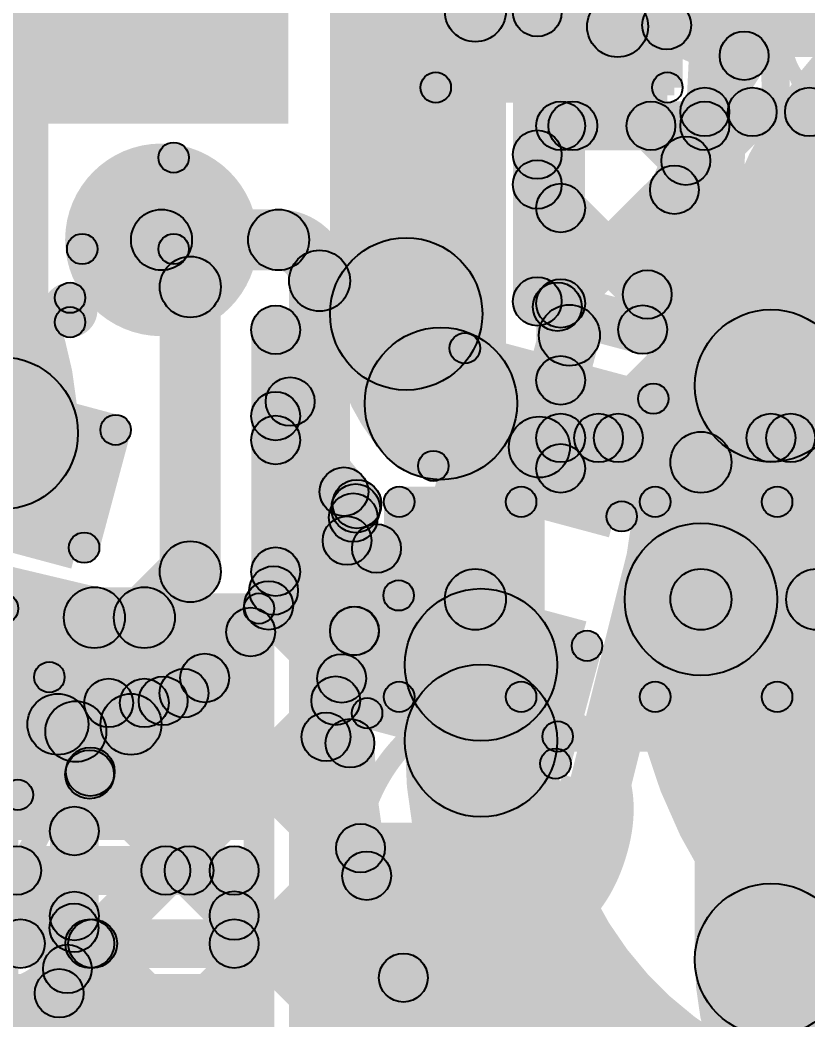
# Model space of a CAD drawing. Header units: millimetres. Extents: x -2.17 to 2.17, y -2.17 to 2.17.
# Drawn here: x 0.5288 to 0.6581, y -0.2006 to -0.0365 of the extents above; entities that cross this region are included whole.
import ezdxf

# ---------------------------------------------------------------- set-up
doc = ezdxf.new("R2010")
doc.units = ezdxf.units.MM
doc.header["$MEASUREMENT"] = 0
for name, color, linetype in [('BottomLayer', 5, 'Continuous'), ('BottomOverlay', 54, 'Continuous'), ('BottomPaste', 16, 'Continuous'), ('BottomSolder', 6, 'Continuous'), ('Mechanical2', 216, 'Continuous'), ('TopLayer', 1, 'Continuous'), ('TopOverlay', 2, 'Continuous'), ('TopPaste', 8, 'Continuous'), ('TopSolder', 216, 'Continuous'), ('ViaHoleLayer', 16, 'Continuous')]:
    doc.layers.add(name, color=color, linetype=linetype)

# ---------------------------------------------------------------- blocks, each defined once
blk = doc.blocks.new('20_QFN_B_27')
at = {"layer": 'BottomLayer'}
for points in [[(-0.03543, 0.03543), (0.03543, 0.03543), (0.03543, -0.03543), (-0.03543, -0.03543)], [(-0.0748, -0.02756), (-0.04331, -0.02756), (-0.04331, -0.03543), (-0.0748, -0.03543)], [(-0.03543, -0.04331), (-0.02756, -0.04331), (-0.02756, -0.0748), (-0.03543, -0.0748)]]:
    blk.add_hatch(color=5, dxfattribs=at).paths.add_polyline_path(points)
at = {"layer": 'BottomOverlay'}
h = blk.add_hatch(color=54, dxfattribs=at)
edge = h.paths.add_edge_path()
edge.add_arc((-0.072, -0.043), 0.0025, 0, 360)
h = blk.add_hatch(color=54, dxfattribs=at)
edge = h.paths.add_edge_path()
edge.add_arc((-0.068, -0.043), 0.0025, 0, 360)
h = blk.add_hatch(color=54, dxfattribs=at)
edge = h.paths.add_edge_path()
edge.add_arc((-0.06, -0.045), 0.0025, 0, 360)
for points in [[(-0.0625, -0.045), (-0.0575, -0.045), (-0.0575, -0.06), (-0.0625, -0.06)], [(-0.06, -0.0625), (-0.06, -0.0575), (-0.045, -0.0575), (-0.045, -0.0625)]]:
    blk.add_hatch(color=54, dxfattribs=at).paths.add_polyline_path(points)
h = blk.add_hatch(color=54, dxfattribs=at)
edge = h.paths.add_edge_path()
edge.add_arc((-0.06, -0.06), 0.0025, 0, 360)
h = blk.add_hatch(color=54, dxfattribs=at)
edge = h.paths.add_edge_path()
edge.add_arc((-0.06, -0.06), 0.0025, 0, 360)
h = blk.add_hatch(color=54, dxfattribs=at)
edge = h.paths.add_edge_path()
edge.add_arc((-0.045, -0.06), 0.0025, 0, 360)
at = {"layer": 'BottomPaste'}
for points in [[(-0.03543, 0.03543), (0.03543, 0.03543), (0.03543, -0.03543), (-0.03543, -0.03543)], [(-0.0748, -0.02756), (-0.04331, -0.02756), (-0.04331, -0.03543), (-0.0748, -0.03543)], [(-0.03543, -0.04331), (-0.02756, -0.04331), (-0.02756, -0.0748), (-0.03543, -0.0748)]]:
    blk.add_hatch(color=16, dxfattribs=at).paths.add_polyline_path(points)
at = {"layer": 'BottomSolder'}
for points in [[(-0.03943, 0.03943), (0.03943, 0.03943), (0.03943, -0.03943), (-0.03943, -0.03943)], [(-0.0788, -0.02356), (-0.03931, -0.02356), (-0.03931, -0.03943), (-0.0788, -0.03943)], [(-0.03943, -0.03931), (-0.02356, -0.03931), (-0.02356, -0.0788), (-0.03943, -0.0788)], [(-0.02369, -0.03931), (-0.00781, -0.03931), (-0.00781, -0.0788), (-0.02369, -0.0788)]]:
    blk.add_hatch(color=6, dxfattribs=at).paths.add_polyline_path(points)
at = {"layer": 'BottomOverlay', "const_width": 0.005}
blk.add_lwpolyline([(-0.068, -0.043, 1), (-0.072, -0.043, 1)], format="xyb", close=True, dxfattribs=at)
at = {"layer": 'BottomOverlay'}
for centre in [(-0.072, -0.043), (-0.068, -0.043), (-0.06, -0.045), (-0.06, -0.06), (-0.06, -0.06), (-0.045, -0.06)]:
    blk.add_circle(centre, 0.0025, dxfattribs=at)
blk = doc.blocks.new('B3U_1000P_B_39')
at = {"layer": 'BottomLayer'}
blk.add_hatch(color=5, dxfattribs=at).paths.add_polyline_path([(-0.08307, 0.03386), (-0.05079, 0.03386), (-0.05079, -0.03386), (-0.08307, -0.03386)])
at = {"layer": 'BottomOverlay'}
h = blk.add_hatch(color=54, dxfattribs=at)
edge = h.paths.add_edge_path()
edge.add_arc((-0.053, 0.052), 0.0025, 0, 360)
blk.add_hatch(color=54, dxfattribs=at).paths.add_polyline_path([(-0.053, 0.0495), (-0.053, 0.0545), (0, 0.0545), (0, 0.0495)])
at = {"layer": 'BottomPaste'}
blk.add_hatch(color=16, dxfattribs=at).paths.add_polyline_path([(-0.08307, 0.03386), (-0.05079, 0.03386), (-0.05079, -0.03386), (-0.08307, -0.03386)])
at = {"layer": 'BottomSolder'}
blk.add_hatch(color=6, dxfattribs=at).paths.add_polyline_path([(-0.08707, 0.03786), (-0.04679, 0.03786), (-0.04679, -0.03786), (-0.08707, -0.03786)])
at = {"layer": 'BottomOverlay'}
blk.add_circle((-0.053, 0.052), 0.0025, dxfattribs=at)
blk = doc.blocks.new('S______B______B_55')
at = {"layer": 'BottomLayer'}
for points in [[(-0.015, 0.0175), (-0.015, -0.0175), (-0.045, -0.0175), (-0.045, 0.0175)], [(0.045, 0.0175), (0.045, -0.0175), (0.015, -0.0175), (0.015, 0.0175)]]:
    blk.add_hatch(color=5, dxfattribs=at).paths.add_polyline_path(points)
at = {"layer": 'BottomOverlay'}
h = blk.add_hatch(color=54, dxfattribs=at)
edge = h.paths.add_edge_path()
edge.add_arc((-0.049, 0.021), 0.0025, 0, 360)
h = blk.add_hatch(color=54, dxfattribs=at)
edge = h.paths.add_edge_path()
edge.add_arc((-0.049, 0.021), 0.0025, 0, 360)
for points in [[(0.049, 0.0235), (0.049, 0.0185), (-0.049, 0.0185), (-0.049, 0.0235)], [(-0.0465, -0.021), (-0.0515, -0.021), (-0.0515, 0.021), (-0.0465, 0.021)], [(0.0515, -0.021), (0.0465, -0.021), (0.0465, 0.021), (0.0515, 0.021)], [(0.049, -0.0185), (0.049, -0.0235), (-0.049, -0.0235), (-0.049, -0.0185)]]:
    blk.add_hatch(color=54, dxfattribs=at).paths.add_polyline_path(points)
h = blk.add_hatch(color=54, dxfattribs=at)
edge = h.paths.add_edge_path()
edge.add_arc((0.049, 0.021), 0.0025, 0, 360)
h = blk.add_hatch(color=54, dxfattribs=at)
edge = h.paths.add_edge_path()
edge.add_arc((0.049, 0.021), 0.0025, 0, 360)
h = blk.add_hatch(color=54, dxfattribs=at)
edge = h.paths.add_edge_path()
edge.add_arc((-0.049, -0.021), 0.0025, 0, 360)
h = blk.add_hatch(color=54, dxfattribs=at)
edge = h.paths.add_edge_path()
edge.add_arc((-0.049, -0.021), 0.0025, 0, 360)
h = blk.add_hatch(color=54, dxfattribs=at)
edge = h.paths.add_edge_path()
edge.add_arc((0.049, -0.021), 0.0025, 0, 360)
h = blk.add_hatch(color=54, dxfattribs=at)
edge = h.paths.add_edge_path()
edge.add_arc((0.049, -0.021), 0.0025, 0, 360)
at = {"layer": 'BottomPaste'}
for points in [[(-0.015, 0.0175), (-0.015, -0.0175), (-0.045, -0.0175), (-0.045, 0.0175)], [(0.045, 0.0175), (0.045, -0.0175), (0.015, -0.0175), (0.015, 0.0175)]]:
    blk.add_hatch(color=16, dxfattribs=at).paths.add_polyline_path(points)
at = {"layer": 'BottomSolder'}
for points in [[(-0.011, 0.0215), (-0.011, -0.0215), (-0.049, -0.0215), (-0.049, 0.0215)], [(0.049, 0.0215), (0.049, -0.0215), (0.011, -0.0215), (0.011, 0.0215)]]:
    blk.add_hatch(color=6, dxfattribs=at).paths.add_polyline_path(points)
at = {"layer": 'BottomOverlay'}
for centre in [(-0.049, 0.021), (-0.049, 0.021), (0.049, 0.021), (0.049, 0.021), (-0.049, -0.021), (-0.049, -0.021), (0.049, -0.021), (0.049, -0.021)]:
    blk.add_circle(centre, 0.0025, dxfattribs=at)
blk = doc.blocks.new('R___0201_B_78')
at = {"layer": 'BottomLayer'}
for points in [[(-0.01614, 0.00728), (-0.00551, 0.00728), (-0.00551, -0.00728), (-0.01614, -0.00728)], [(0.00551, 0.00728), (0.01614, 0.00728), (0.01614, -0.00728), (0.00551, -0.00728)]]:
    blk.add_hatch(color=5, dxfattribs=at).paths.add_polyline_path(points)
at = {"layer": 'BottomOverlay'}
h = blk.add_hatch(color=54, dxfattribs=at)
edge = h.paths.add_edge_path()
edge.add_arc((-0.019, 0.01), 0.0025, 0, 360)
h = blk.add_hatch(color=54, dxfattribs=at)
edge = h.paths.add_edge_path()
edge.add_arc((-0.019, 0.01), 0.0025, 0, 360)
for points in [[(-0.019, 0.0075), (-0.019, 0.0125), (0.019, 0.0125), (0.019, 0.0075)], [(-0.0165, -0.01), (-0.0215, -0.01), (-0.0215, 0.01), (-0.0165, 0.01)], [(0.0215, -0.01), (0.0165, -0.01), (0.0165, 0.01), (0.0215, 0.01)], [(-0.019, -0.0125), (-0.019, -0.0075), (0.019, -0.0075), (0.019, -0.0125)]]:
    blk.add_hatch(color=54, dxfattribs=at).paths.add_polyline_path(points)
h = blk.add_hatch(color=54, dxfattribs=at)
edge = h.paths.add_edge_path()
edge.add_arc((0.019, 0.01), 0.0025, 0, 360)
h = blk.add_hatch(color=54, dxfattribs=at)
edge = h.paths.add_edge_path()
edge.add_arc((0.019, 0.01), 0.0025, 0, 360)
h = blk.add_hatch(color=54, dxfattribs=at)
edge = h.paths.add_edge_path()
edge.add_arc((-0.019, -0.01), 0.0025, 0, 360)
h = blk.add_hatch(color=54, dxfattribs=at)
edge = h.paths.add_edge_path()
edge.add_arc((-0.019, -0.01), 0.0025, 0, 360)
h = blk.add_hatch(color=54, dxfattribs=at)
edge = h.paths.add_edge_path()
edge.add_arc((0.019, -0.01), 0.0025, 0, 360)
h = blk.add_hatch(color=54, dxfattribs=at)
edge = h.paths.add_edge_path()
edge.add_arc((0.019, -0.01), 0.0025, 0, 360)
at = {"layer": 'BottomPaste'}
for points in [[(-0.01614, 0.00728), (-0.00551, 0.00728), (-0.00551, -0.00728), (-0.01614, -0.00728)], [(0.00551, 0.00728), (0.01614, 0.00728), (0.01614, -0.00728), (0.00551, -0.00728)]]:
    blk.add_hatch(color=16, dxfattribs=at).paths.add_polyline_path(points)
at = {"layer": 'BottomSolder'}
for points in [[(-0.02014, 0.01128), (-0.00151, 0.01128), (-0.00151, -0.01128), (-0.02014, -0.01128)], [(0.00151, 0.01128), (0.02014, 0.01128), (0.02014, -0.01128), (0.00151, -0.01128)]]:
    blk.add_hatch(color=6, dxfattribs=at).paths.add_polyline_path(points)
at = {"layer": 'BottomOverlay'}
for centre in [(-0.019, 0.01), (-0.019, 0.01), (0.019, 0.01), (0.019, 0.01), (-0.019, -0.01), (-0.019, -0.01), (0.019, -0.01), (0.019, -0.01)]:
    blk.add_circle(centre, 0.0025, dxfattribs=at)
blk = doc.blocks.new('WS2812B_M____253')
at = {"layer": 'TopOverlay'}
blk.add_hatch(color=2, dxfattribs=at).paths.add_polyline_path([(-0.07, 0.0675), (-0.07, 0.0725), (0.07, 0.0725), (0.07, 0.0675)])
blk = doc.blocks.new('C__0402_422')
at = {"layer": 'TopLayer'}
for points in [[(-0.0275, -0.0125), (-0.0275, 0.0125), (-0.0095, 0.0125), (-0.0095, -0.0125)], [(0.0095, -0.0125), (0.0095, 0.0125), (0.0275, 0.0125), (0.0275, -0.0125)]]:
    blk.add_hatch(color=1, dxfattribs=at).paths.add_polyline_path(points)
at = {"layer": 'TopOverlay'}
h = blk.add_hatch(color=2, dxfattribs=at)
edge = h.paths.add_edge_path()
edge.add_arc((-0.031, 0.016), 0.0025, 0, 360)
h = blk.add_hatch(color=2, dxfattribs=at)
edge = h.paths.add_edge_path()
edge.add_arc((-0.031, 0.016), 0.0025, 0, 360)
for points in [[(-0.011, 0.0185), (-0.011, 0.0135), (-0.031, 0.0135), (-0.031, 0.0185)], [(0.031, 0.0185), (0.031, 0.0135), (0.011, 0.0135), (0.011, 0.0185)], [(-0.0285, -0.016), (-0.0335, -0.016), (-0.0335, 0.016), (-0.0285, 0.016)], [(0.0335, -0.016), (0.0285, -0.016), (0.0285, 0.016), (0.0335, 0.016)], [(-0.011, -0.0135), (-0.011, -0.0185), (-0.031, -0.0185), (-0.031, -0.0135)], [(0.031, -0.0135), (0.031, -0.0185), (0.011, -0.0185), (0.011, -0.0135)]]:
    blk.add_hatch(color=2, dxfattribs=at).paths.add_polyline_path(points)
h = blk.add_hatch(color=2, dxfattribs=at)
edge = h.paths.add_edge_path()
edge.add_arc((-0.011, 0.016), 0.0025, 0, 360)
h = blk.add_hatch(color=2, dxfattribs=at)
edge = h.paths.add_edge_path()
edge.add_arc((0.011, 0.016), 0.0025, 0, 360)
h = blk.add_hatch(color=2, dxfattribs=at)
edge = h.paths.add_edge_path()
edge.add_arc((0.031, 0.016), 0.0025, 0, 360)
h = blk.add_hatch(color=2, dxfattribs=at)
edge = h.paths.add_edge_path()
edge.add_arc((0.031, 0.016), 0.0025, 0, 360)
h = blk.add_hatch(color=2, dxfattribs=at)
edge = h.paths.add_edge_path()
edge.add_arc((-0.031, -0.016), 0.0025, 0, 360)
h = blk.add_hatch(color=2, dxfattribs=at)
edge = h.paths.add_edge_path()
edge.add_arc((-0.031, -0.016), 0.0025, 0, 360)
h = blk.add_hatch(color=2, dxfattribs=at)
edge = h.paths.add_edge_path()
edge.add_arc((-0.011, -0.016), 0.0025, 0, 360)
h = blk.add_hatch(color=2, dxfattribs=at)
edge = h.paths.add_edge_path()
edge.add_arc((0.011, -0.016), 0.0025, 0, 360)
h = blk.add_hatch(color=2, dxfattribs=at)
edge = h.paths.add_edge_path()
edge.add_arc((0.031, -0.016), 0.0025, 0, 360)
h = blk.add_hatch(color=2, dxfattribs=at)
edge = h.paths.add_edge_path()
edge.add_arc((0.031, -0.016), 0.0025, 0, 360)
at = {"layer": 'TopPaste'}
for points in [[(-0.0275, -0.0125), (-0.0275, 0.0125), (-0.0095, 0.0125), (-0.0095, -0.0125)], [(0.0095, -0.0125), (0.0095, 0.0125), (0.0275, 0.0125), (0.0275, -0.0125)]]:
    blk.add_hatch(color=8, dxfattribs=at).paths.add_polyline_path(points)
at = {"layer": 'TopSolder'}
for points in [[(-0.02986, -0.01486), (-0.02986, 0.01486), (-0.00714, 0.01486), (-0.00714, -0.01486)], [(0.00714, -0.01486), (0.00714, 0.01486), (0.02986, 0.01486), (0.02986, -0.01486)]]:
    blk.add_hatch(color=216, dxfattribs=at).paths.add_polyline_path(points)
at = {"layer": 'TopOverlay'}
for centre in [(-0.031, 0.016), (-0.031, 0.016), (-0.011, 0.016), (0.011, 0.016), (0.031, 0.016), (0.031, 0.016), (-0.031, -0.016), (-0.031, -0.016), (-0.011, -0.016), (0.011, -0.016), (0.031, -0.016), (0.031, -0.016)]:
    blk.add_circle(centre, 0.0025, dxfattribs=at)
blk = doc.blocks.new('C__0402_429')
at = {"layer": 'TopLayer'}
for points in [[(-0.0275, -0.0125), (-0.0275, 0.0125), (-0.0095, 0.0125), (-0.0095, -0.0125)], [(0.0095, -0.0125), (0.0095, 0.0125), (0.0275, 0.0125), (0.0275, -0.0125)]]:
    blk.add_hatch(color=1, dxfattribs=at).paths.add_polyline_path(points)
at = {"layer": 'TopOverlay'}
h = blk.add_hatch(color=2, dxfattribs=at)
edge = h.paths.add_edge_path()
edge.add_arc((-0.031, 0.016), 0.0025, 0, 360)
h = blk.add_hatch(color=2, dxfattribs=at)
edge = h.paths.add_edge_path()
edge.add_arc((-0.031, 0.016), 0.0025, 0, 360)
for points in [[(-0.031, 0.0135), (-0.031, 0.0185), (-0.011, 0.0185), (-0.011, 0.0135)], [(0.011, 0.0135), (0.011, 0.0185), (0.031, 0.0185), (0.031, 0.0135)], [(-0.0335, 0.016), (-0.0285, 0.016), (-0.0285, -0.016), (-0.0335, -0.016)], [(0.0285, 0.016), (0.0335, 0.016), (0.0335, -0.016), (0.0285, -0.016)], [(-0.031, -0.0185), (-0.031, -0.0135), (-0.011, -0.0135), (-0.011, -0.0185)], [(0.011, -0.0185), (0.011, -0.0135), (0.031, -0.0135), (0.031, -0.0185)]]:
    blk.add_hatch(color=2, dxfattribs=at).paths.add_polyline_path(points)
h = blk.add_hatch(color=2, dxfattribs=at)
edge = h.paths.add_edge_path()
edge.add_arc((-0.011, 0.016), 0.0025, 0, 360)
h = blk.add_hatch(color=2, dxfattribs=at)
edge = h.paths.add_edge_path()
edge.add_arc((0.011, 0.016), 0.0025, 0, 360)
h = blk.add_hatch(color=2, dxfattribs=at)
edge = h.paths.add_edge_path()
edge.add_arc((0.031, 0.016), 0.0025, 0, 360)
h = blk.add_hatch(color=2, dxfattribs=at)
edge = h.paths.add_edge_path()
edge.add_arc((0.031, 0.016), 0.0025, 0, 360)
h = blk.add_hatch(color=2, dxfattribs=at)
edge = h.paths.add_edge_path()
edge.add_arc((-0.031, -0.016), 0.0025, 0, 360)
h = blk.add_hatch(color=2, dxfattribs=at)
edge = h.paths.add_edge_path()
edge.add_arc((-0.031, -0.016), 0.0025, 0, 360)
h = blk.add_hatch(color=2, dxfattribs=at)
edge = h.paths.add_edge_path()
edge.add_arc((-0.011, -0.016), 0.0025, 0, 360)
h = blk.add_hatch(color=2, dxfattribs=at)
edge = h.paths.add_edge_path()
edge.add_arc((0.011, -0.016), 0.0025, 0, 360)
h = blk.add_hatch(color=2, dxfattribs=at)
edge = h.paths.add_edge_path()
edge.add_arc((0.031, -0.016), 0.0025, 0, 360)
h = blk.add_hatch(color=2, dxfattribs=at)
edge = h.paths.add_edge_path()
edge.add_arc((0.031, -0.016), 0.0025, 0, 360)
at = {"layer": 'TopPaste'}
for points in [[(-0.0275, -0.0125), (-0.0275, 0.0125), (-0.0095, 0.0125), (-0.0095, -0.0125)], [(0.0095, -0.0125), (0.0095, 0.0125), (0.0275, 0.0125), (0.0275, -0.0125)]]:
    blk.add_hatch(color=8, dxfattribs=at).paths.add_polyline_path(points)
at = {"layer": 'TopSolder'}
for points in [[(-0.02986, -0.01486), (-0.02986, 0.01486), (-0.00714, 0.01486), (-0.00714, -0.01486)], [(0.00714, -0.01486), (0.00714, 0.01486), (0.02986, 0.01486), (0.02986, -0.01486)]]:
    blk.add_hatch(color=216, dxfattribs=at).paths.add_polyline_path(points)
at = {"layer": 'TopOverlay'}
for centre in [(-0.031, 0.016), (-0.031, 0.016), (-0.011, 0.016), (0.011, 0.016), (0.031, 0.016), (0.031, 0.016), (-0.031, -0.016), (-0.031, -0.016), (-0.011, -0.016), (0.011, -0.016), (0.031, -0.016), (0.031, -0.016)]:
    blk.add_circle(centre, 0.0025, dxfattribs=at)
blk = doc.blocks.new('C__0402_B_455')
at = {"layer": 'BottomLayer'}
for points in [[(-0.0095, 0.0125), (-0.0095, -0.0125), (-0.0275, -0.0125), (-0.0275, 0.0125)], [(0.0275, 0.0125), (0.0275, -0.0125), (0.0095, -0.0125), (0.0095, 0.0125)]]:
    blk.add_hatch(color=5, dxfattribs=at).paths.add_polyline_path(points)
at = {"layer": 'BottomOverlay'}
h = blk.add_hatch(color=54, dxfattribs=at)
edge = h.paths.add_edge_path()
edge.add_arc((-0.031, 0.016), 0.0025, 0, 360)
h = blk.add_hatch(color=54, dxfattribs=at)
edge = h.paths.add_edge_path()
edge.add_arc((-0.031, 0.016), 0.0025, 0, 360)
for points in [[(-0.011, 0.0185), (-0.011, 0.0135), (-0.031, 0.0135), (-0.031, 0.0185)], [(0.031, 0.0185), (0.031, 0.0135), (0.011, 0.0135), (0.011, 0.0185)], [(-0.0335, 0.016), (-0.0285, 0.016), (-0.0285, -0.016), (-0.0335, -0.016)], [(0.0285, 0.016), (0.0335, 0.016), (0.0335, -0.016), (0.0285, -0.016)], [(-0.011, -0.0135), (-0.011, -0.0185), (-0.031, -0.0185), (-0.031, -0.0135)], [(0.031, -0.0135), (0.031, -0.0185), (0.011, -0.0185), (0.011, -0.0135)]]:
    blk.add_hatch(color=54, dxfattribs=at).paths.add_polyline_path(points)
h = blk.add_hatch(color=54, dxfattribs=at)
edge = h.paths.add_edge_path()
edge.add_arc((-0.011, 0.016), 0.0025, 0, 360)
h = blk.add_hatch(color=54, dxfattribs=at)
edge = h.paths.add_edge_path()
edge.add_arc((0.011, 0.016), 0.0025, 0, 360)
h = blk.add_hatch(color=54, dxfattribs=at)
edge = h.paths.add_edge_path()
edge.add_arc((0.031, 0.016), 0.0025, 0, 360)
h = blk.add_hatch(color=54, dxfattribs=at)
edge = h.paths.add_edge_path()
edge.add_arc((0.031, 0.016), 0.0025, 0, 360)
h = blk.add_hatch(color=54, dxfattribs=at)
edge = h.paths.add_edge_path()
edge.add_arc((-0.031, -0.016), 0.0025, 0, 360)
h = blk.add_hatch(color=54, dxfattribs=at)
edge = h.paths.add_edge_path()
edge.add_arc((-0.031, -0.016), 0.0025, 0, 360)
h = blk.add_hatch(color=54, dxfattribs=at)
edge = h.paths.add_edge_path()
edge.add_arc((-0.011, -0.016), 0.0025, 0, 360)
h = blk.add_hatch(color=54, dxfattribs=at)
edge = h.paths.add_edge_path()
edge.add_arc((0.011, -0.016), 0.0025, 0, 360)
h = blk.add_hatch(color=54, dxfattribs=at)
edge = h.paths.add_edge_path()
edge.add_arc((0.031, -0.016), 0.0025, 0, 360)
h = blk.add_hatch(color=54, dxfattribs=at)
edge = h.paths.add_edge_path()
edge.add_arc((0.031, -0.016), 0.0025, 0, 360)
at = {"layer": 'BottomPaste'}
for points in [[(-0.0095, 0.0125), (-0.0095, -0.0125), (-0.0275, -0.0125), (-0.0275, 0.0125)], [(0.0275, 0.0125), (0.0275, -0.0125), (0.0095, -0.0125), (0.0095, 0.0125)]]:
    blk.add_hatch(color=16, dxfattribs=at).paths.add_polyline_path(points)
at = {"layer": 'BottomSolder'}
for points in [[(-0.00714, 0.01486), (-0.00714, -0.01486), (-0.02986, -0.01486), (-0.02986, 0.01486)], [(0.02986, 0.01486), (0.02986, -0.01486), (0.00714, -0.01486), (0.00714, 0.01486)]]:
    blk.add_hatch(color=6, dxfattribs=at).paths.add_polyline_path(points)
at = {"layer": 'BottomOverlay'}
for centre in [(-0.031, 0.016), (-0.031, 0.016), (-0.011, 0.016), (0.011, 0.016), (0.031, 0.016), (0.031, 0.016), (-0.031, -0.016), (-0.031, -0.016), (-0.011, -0.016), (0.011, -0.016), (0.031, -0.016), (0.031, -0.016)]:
    blk.add_circle(centre, 0.0025, dxfattribs=at)

msp = doc.modelspace()

# ---------------------------------------------------------------- hatches: boundary and pattern name
at = {"layer": 'BottomLayer'}
for points in [[(0.59472, -0.03339), (0.60179, -0.02632), (0.60704, -0.03156), (0.59996, -0.03863)], [(0.62683, -0.04261), (0.62683, -0.03261), (0.83168, -0.03261), (0.83168, -0.04261)], [(0.6085, -0.13161), (0.5985, -0.13161), (0.5985, -0.0351), (0.6085, -0.0351)], [(0.62033, -0.08587), (0.61467, -0.08021), (0.6461, -0.04878), (0.65176, -0.05444)], [(0.62654, -0.10794), (0.62089, -0.10228), (0.67439, -0.04878), (0.68004, -0.05444)], [(0.64114, -0.05561), (0.64114, -0.04761), (0.82173, -0.04761), (0.82173, -0.05561)], [(0.65483, -0.10794), (0.64917, -0.10228), (0.70267, -0.04878), (0.70833, -0.05444)], [(0.65547, -0.05444), (0.66113, -0.04878), (0.75885, -0.14651), (0.7532, -0.15216)], [(0.61949, -0.05789), (0.61949, -0.04989), (0.64114, -0.04989), (0.64114, -0.05789)], [(0.62947, -0.05672), (0.63513, -0.05107), (0.73948, -0.15542), (0.73383, -0.16108)], [(0.6215, -0.10511), (0.6135, -0.10511), (0.6135, -0.05389), (0.6215, -0.05389)], [(0.61467, -0.07021), (0.62033, -0.06455), (0.65806, -0.10228), (0.65241, -0.10794)], [(0.552, -0.07761), (0.552, -0.06761), (0.57122, -0.06761), (0.57122, -0.07761)], [(0.58293, -0.24593), (0.57293, -0.24593), (0.57293, -0.07932), (0.58293, -0.07932)], [(0.61467, -0.09849), (0.62033, -0.09283), (0.62978, -0.10228), (0.62412, -0.10794)], [(0.6175, -0.10911), (0.6175, -0.10111), (0.6635, -0.10111), (0.6635, -0.10911)], [(0.6215, -0.11011), (0.6135, -0.11011), (0.6135, -0.10511), (0.6215, -0.10511)], [(0.6215, -0.11011), (0.6135, -0.11011), (0.6135, -0.10511), (0.6215, -0.10511)], [(0.6455, -0.13161), (0.6355, -0.13161), (0.6355, -0.10911), (0.6455, -0.10911)], [(0.6405, -0.13661), (0.6405, -0.12661), (0.6595, -0.12661), (0.6595, -0.13661)], [(0.6085, -0.20568), (0.5985, -0.20568), (0.5985, -0.13161), (0.6085, -0.13161)], [(0.535, -0.15711), (0.535, -0.14711), (0.547, -0.14711), (0.547, -0.15711)], [(0.52108, -0.18011), (0.52108, -0.17211), (0.56393, -0.17211), (0.56393, -0.18011)], [(0.52541, -0.17894), (0.53107, -0.17328), (0.54307, -0.18528), (0.53741, -0.19094)], [(0.54354, -0.19094), (0.53789, -0.18528), (0.54989, -0.17328), (0.55554, -0.17894)], [(0.5537, -0.17894), (0.55936, -0.17328), (0.56676, -0.18068), (0.5611, -0.18634)], [(0.56793, -0.18811), (0.55993, -0.18811), (0.55993, -0.17611), (0.56793, -0.17611)], [(0.52886, -0.19211), (0.52886, -0.18411), (0.56393, -0.18411), (0.56393, -0.19211)]]:
    msp.add_hatch(color=5, dxfattribs=at).paths.add_polyline_path(points)
h = msp.add_hatch(color=5, dxfattribs=at)
edge = h.paths.add_edge_path()
edge.add_arc((0.6035, -0.0351), 0.005, 0, 360)
h = msp.add_hatch(color=5, dxfattribs=at)
edge = h.paths.add_edge_path()
edge.add_arc((0.6035, -0.0351), 0.005, 0, 360)
h = msp.add_hatch(color=5, dxfattribs=at)
edge = h.paths.add_edge_path()
edge.add_arc((0.62683, -0.03761), 0.005, 0, 360)
h = msp.add_hatch(color=5, dxfattribs=at)
edge = h.paths.add_edge_path()
edge.add_arc((0.64114, -0.05161), 0.004, 0, 360)
h = msp.add_hatch(color=5, dxfattribs=at)
edge = h.paths.add_edge_path()
edge.add_arc((0.64893, -0.05161), 0.004, 0, 360)
h = msp.add_hatch(color=5, dxfattribs=at)
edge = h.paths.add_edge_path()
edge.add_arc((0.6583, -0.05161), 0.004, 0, 360)
h = msp.add_hatch(color=5, dxfattribs=at)
edge = h.paths.add_edge_path()
edge.add_arc((0.6175, -0.05389), 0.004, 0, 360)
h = msp.add_hatch(color=5, dxfattribs=at)
edge = h.paths.add_edge_path()
edge.add_arc((0.61949, -0.05389), 0.004, 0, 360)
h = msp.add_hatch(color=5, dxfattribs=at)
edge = h.paths.add_edge_path()
edge.add_arc((0.6323, -0.05389), 0.004, 0, 360)
h = msp.add_hatch(color=5, dxfattribs=at)
edge = h.paths.add_edge_path()
edge.add_arc((0.64114, -0.05389), 0.004, 0, 360)
h = msp.add_hatch(color=5, dxfattribs=at)
edge = h.paths.add_edge_path()
edge.add_arc((0.552, -0.07261), 0.01181, 0, 360)
h = msp.add_hatch(color=5, dxfattribs=at)
edge = h.paths.add_edge_path()
edge.add_arc((0.6175, -0.06738), 0.004, 0, 360)
h = msp.add_hatch(color=5, dxfattribs=at)
edge = h.paths.add_edge_path()
edge.add_arc((0.552, -0.07261), 0.005, 0, 360)
h = msp.add_hatch(color=5, dxfattribs=at)
edge = h.paths.add_edge_path()
edge.add_arc((0.57122, -0.07261), 0.005, 0, 360)
h = msp.add_hatch(color=5, dxfattribs=at)
edge = h.paths.add_edge_path()
edge.add_arc((0.57122, -0.07261), 0.005, 0, 360)
h = msp.add_hatch(color=5, dxfattribs=at)
edge = h.paths.add_edge_path()
edge.add_arc((0.57793, -0.07932), 0.005, 0, 360)
h = msp.add_hatch(color=5, dxfattribs=at)
edge = h.paths.add_edge_path()
edge.add_arc((0.57793, -0.07932), 0.005, 0, 360)
h = msp.add_hatch(color=5, dxfattribs=at)
edge = h.paths.add_edge_path()
edge.add_arc((0.6175, -0.08304), 0.004, 0, 360)
h = msp.add_hatch(color=5, dxfattribs=at)
edge = h.paths.add_edge_path()
edge.add_arc((0.6175, -0.09566), 0.004, 0, 360)
h = msp.add_hatch(color=5, dxfattribs=at)
edge = h.paths.add_edge_path()
edge.add_arc((0.6175, -0.10511), 0.004, 0, 360)
h = msp.add_hatch(color=5, dxfattribs=at)
edge = h.paths.add_edge_path()
edge.add_arc((0.6175, -0.10511), 0.004, 0, 360)
h = msp.add_hatch(color=5, dxfattribs=at)
edge = h.paths.add_edge_path()
edge.add_arc((0.6175, -0.10511), 0.004, 0, 360)
h = msp.add_hatch(color=5, dxfattribs=at)
edge = h.paths.add_edge_path()
edge.add_arc((0.6175, -0.10511), 0.004, 0, 360)
h = msp.add_hatch(color=5, dxfattribs=at)
edge = h.paths.add_edge_path()
edge.add_arc((0.62371, -0.10511), 0.004, 0, 360)
h = msp.add_hatch(color=5, dxfattribs=at)
edge = h.paths.add_edge_path()
edge.add_arc((0.62695, -0.10511), 0.004, 0, 360)
h = msp.add_hatch(color=5, dxfattribs=at)
edge = h.paths.add_edge_path()
edge.add_arc((0.652, -0.10511), 0.004, 0, 360)
h = msp.add_hatch(color=5, dxfattribs=at)
edge = h.paths.add_edge_path()
edge.add_arc((0.65523, -0.10511), 0.004, 0, 360)
h = msp.add_hatch(color=5, dxfattribs=at)
edge = h.paths.add_edge_path()
edge.add_arc((0.6405, -0.10911), 0.005, 0, 360)
h = msp.add_hatch(color=5, dxfattribs=at)
edge = h.paths.add_edge_path()
edge.add_arc((0.6175, -0.11011), 0.004, 0, 360)
h = msp.add_hatch(color=5, dxfattribs=at)
edge = h.paths.add_edge_path()
edge.add_arc((0.6175, -0.11011), 0.004, 0, 360)
h = msp.add_hatch(color=5, dxfattribs=at)
edge = h.paths.add_edge_path()
edge.add_arc((0.6405, -0.13161), 0.0125, 0, 360)
h = msp.add_hatch(color=5, dxfattribs=at)
edge = h.paths.add_edge_path()
edge.add_arc((0.6035, -0.13161), 0.005, 0, 360)
h = msp.add_hatch(color=5, dxfattribs=at)
edge = h.paths.add_edge_path()
edge.add_arc((0.6035, -0.13161), 0.005, 0, 360)
h = msp.add_hatch(color=5, dxfattribs=at)
edge = h.paths.add_edge_path()
edge.add_arc((0.6405, -0.13161), 0.005, 0, 360)
h = msp.add_hatch(color=5, dxfattribs=at)
edge = h.paths.add_edge_path()
edge.add_arc((0.6405, -0.13161), 0.005, 0, 360)
h = msp.add_hatch(color=5, dxfattribs=at)
edge = h.paths.add_edge_path()
edge.add_arc((0.6595, -0.13161), 0.005, 0, 360)
h = msp.add_hatch(color=5, dxfattribs=at)
edge = h.paths.add_edge_path()
edge.add_arc((0.535, -0.15211), 0.005, 0, 360)
h = msp.add_hatch(color=5, dxfattribs=at)
edge = h.paths.add_edge_path()
edge.add_arc((0.535, -0.15211), 0.005, 0, 360)
h = msp.add_hatch(color=5, dxfattribs=at)
edge = h.paths.add_edge_path()
edge.add_arc((0.547, -0.15211), 0.005, 0, 360)
h = msp.add_hatch(color=5, dxfattribs=at)
edge = h.paths.add_edge_path()
edge.add_arc((0.52824, -0.17611), 0.004, 0, 360)
h = msp.add_hatch(color=5, dxfattribs=at)
edge = h.paths.add_edge_path()
edge.add_arc((0.55271, -0.17611), 0.004, 0, 360)
h = msp.add_hatch(color=5, dxfattribs=at)
edge = h.paths.add_edge_path()
edge.add_arc((0.55653, -0.17611), 0.004, 0, 360)
h = msp.add_hatch(color=5, dxfattribs=at)
edge = h.paths.add_edge_path()
edge.add_arc((0.56393, -0.17611), 0.004, 0, 360)
h = msp.add_hatch(color=5, dxfattribs=at)
edge = h.paths.add_edge_path()
edge.add_arc((0.56393, -0.17611), 0.004, 0, 360)
h = msp.add_hatch(color=5, dxfattribs=at)
edge = h.paths.add_edge_path()
edge.add_arc((0.56393, -0.18351), 0.004, 0, 360)
h = msp.add_hatch(color=5, dxfattribs=at)
edge = h.paths.add_edge_path()
edge.add_arc((0.52886, -0.18811), 0.004, 0, 360)
h = msp.add_hatch(color=5, dxfattribs=at)
edge = h.paths.add_edge_path()
edge.add_arc((0.52886, -0.18811), 0.004, 0, 360)
h = msp.add_hatch(color=5, dxfattribs=at)
edge = h.paths.add_edge_path()
edge.add_arc((0.54024, -0.18811), 0.004, 0, 360)
h = msp.add_hatch(color=5, dxfattribs=at)
edge = h.paths.add_edge_path()
edge.add_arc((0.54071, -0.18811), 0.004, 0, 360)
h = msp.add_hatch(color=5, dxfattribs=at)
edge = h.paths.add_edge_path()
edge.add_arc((0.56393, -0.18811), 0.004, 0, 360)
h = msp.add_hatch(color=5, dxfattribs=at)
edge = h.paths.add_edge_path()
edge.add_arc((0.56393, -0.18811), 0.004, 0, 360)
at = {"layer": 'BottomSolder'}
h = msp.add_hatch(color=6, dxfattribs=at)
edge = h.paths.add_edge_path()
edge.add_arc((0.552, -0.07261), 0.01581, 0, 360)
at = {"layer": 'TopLayer'}
for points in [[(0.60465, -0.08476), (0.57965, -0.08476), (0.57965, -0.01176), (0.60465, -0.01176)], [(0.61765, -0.08271), (0.60965, -0.08271), (0.60965, -0.02095), (0.61765, -0.02095)], [(0.61082, -0.03807), (0.61648, -0.03241), (0.64086, -0.05679), (0.6352, -0.06245)], [(0.61648, -0.06143), (0.61082, -0.05578), (0.63205, -0.03455), (0.63771, -0.04021)], [(0.61082, -0.06635), (0.61648, -0.0607), (0.63452, -0.07874), (0.62887, -0.0844)], [(0.61978, -0.08642), (0.61412, -0.08076), (0.63332, -0.06156), (0.63898, -0.06722)], [(0.56173, -0.12707), (0.55173, -0.12707), (0.55173, -0.08034), (0.56173, -0.08034)], [(0.61261, -0.08657), (0.61468, -0.07884), (0.63199, -0.08348), (0.62991, -0.0912)], [(0.61883, -0.1079), (0.60917, -0.10532), (0.61409, -0.08696), (0.62375, -0.08955)], [(0.57473, -0.12707), (0.56673, -0.12707), (0.56673, -0.08738), (0.57473, -0.08738)], [(0.57356, -0.10436), (0.5679, -0.0987), (0.57028, -0.09632), (0.57594, -0.10198)], [(0.6645, -0.19075), (0.6395, -0.19075), (0.6395, -0.09654), (0.6645, -0.09654)], [(0.5679, -0.10829), (0.57356, -0.10263), (0.58629, -0.11536), (0.58063, -0.12102)], [(0.57321, -0.13298), (0.56756, -0.12733), (0.58104, -0.11384), (0.5867, -0.1195)], [(0.58631, -0.123), (0.57859, -0.12093), (0.58019, -0.11493), (0.58792, -0.117)], [(0.58141, -0.12583), (0.58349, -0.1181), (0.58831, -0.1194), (0.58624, -0.12713)], [(0.5113, -0.1327), (0.51361, -0.12297), (0.54215, -0.12975), (0.53985, -0.13948)], [(0.58752, -0.1378), (0.5798, -0.13573), (0.58342, -0.12223), (0.59114, -0.1243)], [(0.55273, -0.13815), (0.54566, -0.13107), (0.55319, -0.12354), (0.56026, -0.13061)], [(0.541, -0.13961), (0.541, -0.12961), (0.54919, -0.12961), (0.54919, -0.13961)], [(0.56676, -0.13543), (0.57242, -0.12978), (0.5844, -0.14175), (0.57874, -0.14741)], [(0.56192, -0.14734), (0.55626, -0.14168), (0.5638, -0.13414), (0.56946, -0.1398)], [(0.58286, -0.15521), (0.57513, -0.15314), (0.57979, -0.13577), (0.58752, -0.13784)], [(0.51492, -0.15231), (0.51751, -0.14265), (0.53924, -0.14847), (0.53665, -0.15813)], [(0.61692, -0.15481), (0.59192, -0.15481), (0.59192, -0.14235), (0.61692, -0.14235)], [(0.55288, -0.14983), (0.55853, -0.14417), (0.5885, -0.17414), (0.58284, -0.17979)], [(0.53939, -0.19509), (0.53374, -0.18943), (0.57776, -0.14541), (0.58342, -0.15107)], [(0.54303, -0.16317), (0.53737, -0.15751), (0.54944, -0.14544), (0.5551, -0.1511)], [(0.54334, -0.15261), (0.54334, -0.14461), (0.54919, -0.14461), (0.54919, -0.15261)], [(0.54158, -0.17066), (0.53385, -0.16859), (0.53948, -0.14758), (0.54721, -0.14965)], [(0.57796, -0.15804), (0.58003, -0.15031), (0.58396, -0.15136), (0.58189, -0.15909)], [(0.53749, -0.16273), (0.54315, -0.15707), (0.61576, -0.22969), (0.6101, -0.23534)], [(0.54171, -0.18357), (0.53371, -0.18357), (0.53371, -0.16963), (0.54171, -0.16963)], [(0.55086, -0.2119), (0.54521, -0.20625), (0.58183, -0.16963), (0.58748, -0.17528)], [(0.53483, -0.18835), (0.54048, -0.18269), (0.60132, -0.24353), (0.59567, -0.24919)], [(0.56501, -0.22604), (0.55935, -0.22039), (0.58885, -0.19089), (0.59451, -0.19654)], [(0.53239, -0.19908), (0.53805, -0.19343), (0.57164, -0.22702), (0.56599, -0.23268)]]:
    msp.add_hatch(color=1, dxfattribs=at).paths.add_polyline_path(points)
h = msp.add_hatch(color=1, dxfattribs=at)
edge = h.paths.add_edge_path()
edge.add_arc((0.61365, -0.03524), 0.004, 0, 360)
h = msp.add_hatch(color=1, dxfattribs=at)
edge = h.paths.add_edge_path()
edge.add_arc((0.63488, -0.03738), 0.004, 0, 360)
h = msp.add_hatch(color=1, dxfattribs=at)
edge = h.paths.add_edge_path()
edge.add_arc((0.64759, -0.0424), 0.004, 0, 360)
h = msp.add_hatch(color=1, dxfattribs=at)
edge = h.paths.add_edge_path()
edge.add_arc((0.64759, -0.0424), 0.004, 0, 360)
h = msp.add_hatch(color=1, dxfattribs=at)
edge = h.paths.add_edge_path()
edge.add_arc((0.61365, -0.05861), 0.004, 0, 360)
h = msp.add_hatch(color=1, dxfattribs=at)
edge = h.paths.add_edge_path()
edge.add_arc((0.63803, -0.05962), 0.004, 0, 360)
h = msp.add_hatch(color=1, dxfattribs=at)
edge = h.paths.add_edge_path()
edge.add_arc((0.61365, -0.06353), 0.004, 0, 360)
h = msp.add_hatch(color=1, dxfattribs=at)
edge = h.paths.add_edge_path()
edge.add_arc((0.63615, -0.06439), 0.004, 0, 360)
h = msp.add_hatch(color=1, dxfattribs=at)
edge = h.paths.add_edge_path()
edge.add_arc((0.552, -0.07261), 0.01181, 0, 360)
h = msp.add_hatch(color=1, dxfattribs=at)
edge = h.paths.add_edge_path()
edge.add_arc((0.59215, -0.08476), 0.0125, 0, 360)
h = msp.add_hatch(color=1, dxfattribs=at)
edge = h.paths.add_edge_path()
edge.add_arc((0.59215, -0.08476), 0.0125, 0, 360)
h = msp.add_hatch(color=1, dxfattribs=at)
edge = h.paths.add_edge_path()
edge.add_arc((0.55673, -0.08034), 0.005, 0, 360)
h = msp.add_hatch(color=1, dxfattribs=at)
edge = h.paths.add_edge_path()
edge.add_arc((0.61365, -0.08271), 0.004, 0, 360)
h = msp.add_hatch(color=1, dxfattribs=at)
edge = h.paths.add_edge_path()
edge.add_arc((0.61365, -0.08271), 0.004, 0, 360)
h = msp.add_hatch(color=1, dxfattribs=at)
edge = h.paths.add_edge_path()
edge.add_arc((0.6317, -0.08157), 0.004, 0, 360)
h = msp.add_hatch(color=1, dxfattribs=at)
edge = h.paths.add_edge_path()
edge.add_arc((0.61695, -0.08359), 0.004, 0, 360)
h = msp.add_hatch(color=1, dxfattribs=at)
edge = h.paths.add_edge_path()
edge.add_arc((0.57073, -0.08738), 0.004, 0, 360)
h = msp.add_hatch(color=1, dxfattribs=at)
edge = h.paths.add_edge_path()
edge.add_arc((0.57073, -0.08738), 0.004, 0, 360)
h = msp.add_hatch(color=1, dxfattribs=at)
edge = h.paths.add_edge_path()
edge.add_arc((0.61892, -0.08826), 0.005, 0, 360)
h = msp.add_hatch(color=1, dxfattribs=at)
edge = h.paths.add_edge_path()
edge.add_arc((0.63095, -0.08734), 0.004, 0, 360)
h = msp.add_hatch(color=1, dxfattribs=at)
edge = h.paths.add_edge_path()
edge.add_arc((0.63095, -0.08734), 0.004, 0, 360)
h = msp.add_hatch(color=1, dxfattribs=at)
edge = h.paths.add_edge_path()
edge.add_arc((0.652, -0.09654), 0.0125, 0, 360)
h = msp.add_hatch(color=1, dxfattribs=at)
edge = h.paths.add_edge_path()
edge.add_arc((0.652, -0.09654), 0.0125, 0, 360)
h = msp.add_hatch(color=1, dxfattribs=at)
edge = h.paths.add_edge_path()
edge.add_arc((0.59784, -0.09947), 0.0125, 0, 360)
h = msp.add_hatch(color=1, dxfattribs=at)
edge = h.paths.add_edge_path()
edge.add_arc((0.52579, -0.10434), 0.0125, 0, 360)
h = msp.add_hatch(color=1, dxfattribs=at)
edge = h.paths.add_edge_path()
edge.add_arc((0.57311, -0.09915), 0.004, 0, 360)
h = msp.add_hatch(color=1, dxfattribs=at)
edge = h.paths.add_edge_path()
edge.add_arc((0.57073, -0.10153), 0.004, 0, 360)
h = msp.add_hatch(color=1, dxfattribs=at)
edge = h.paths.add_edge_path()
edge.add_arc((0.57073, -0.10546), 0.004, 0, 360)
h = msp.add_hatch(color=1, dxfattribs=at)
edge = h.paths.add_edge_path()
edge.add_arc((0.614, -0.10661), 0.005, 0, 360)
h = msp.add_hatch(color=1, dxfattribs=at)
edge = h.paths.add_edge_path()
edge.add_arc((0.58194, -0.11394), 0.004, 0, 360)
h = msp.add_hatch(color=1, dxfattribs=at)
edge = h.paths.add_edge_path()
edge.add_arc((0.58387, -0.11667), 0.004, 0, 360)
h = msp.add_hatch(color=1, dxfattribs=at)
edge = h.paths.add_edge_path()
edge.add_arc((0.58406, -0.11597), 0.004, 0, 360)
h = msp.add_hatch(color=1, dxfattribs=at)
edge = h.paths.add_edge_path()
edge.add_arc((0.58346, -0.11819), 0.004, 0, 360)
h = msp.add_hatch(color=1, dxfattribs=at)
edge = h.paths.add_edge_path()
edge.add_arc((0.58245, -0.12197), 0.004, 0, 360)
h = msp.add_hatch(color=1, dxfattribs=at)
edge = h.paths.add_edge_path()
edge.add_arc((0.58245, -0.12197), 0.004, 0, 360)
h = msp.add_hatch(color=1, dxfattribs=at)
edge = h.paths.add_edge_path()
edge.add_arc((0.58728, -0.12326), 0.004, 0, 360)
h = msp.add_hatch(color=1, dxfattribs=at)
edge = h.paths.add_edge_path()
edge.add_arc((0.58728, -0.12326), 0.004, 0, 360)
h = msp.add_hatch(color=1, dxfattribs=at)
edge = h.paths.add_edge_path()
edge.add_arc((0.55673, -0.12707), 0.005, 0, 360)
h = msp.add_hatch(color=1, dxfattribs=at)
edge = h.paths.add_edge_path()
edge.add_arc((0.55673, -0.12707), 0.005, 0, 360)
h = msp.add_hatch(color=1, dxfattribs=at)
edge = h.paths.add_edge_path()
edge.add_arc((0.57073, -0.12707), 0.004, 0, 360)
h = msp.add_hatch(color=1, dxfattribs=at)
edge = h.paths.add_edge_path()
edge.add_arc((0.57073, -0.12707), 0.004, 0, 360)
h = msp.add_hatch(color=1, dxfattribs=at)
edge = h.paths.add_edge_path()
edge.add_arc((0.57073, -0.12707), 0.004, 0, 360)
h = msp.add_hatch(color=1, dxfattribs=at)
edge = h.paths.add_edge_path()
edge.add_arc((0.57039, -0.13016), 0.004, 0, 360)
h = msp.add_hatch(color=1, dxfattribs=at)
edge = h.paths.add_edge_path()
edge.add_arc((0.541, -0.13461), 0.005, 0, 360)
h = msp.add_hatch(color=1, dxfattribs=at)
edge = h.paths.add_edge_path()
edge.add_arc((0.541, -0.13461), 0.005, 0, 360)
h = msp.add_hatch(color=1, dxfattribs=at)
edge = h.paths.add_edge_path()
edge.add_arc((0.54919, -0.13461), 0.005, 0, 360)
h = msp.add_hatch(color=1, dxfattribs=at)
edge = h.paths.add_edge_path()
edge.add_arc((0.54919, -0.13461), 0.005, 0, 360)
h = msp.add_hatch(color=1, dxfattribs=at)
edge = h.paths.add_edge_path()
edge.add_arc((0.56959, -0.1326), 0.004, 0, 360)
h = msp.add_hatch(color=1, dxfattribs=at)
edge = h.paths.add_edge_path()
edge.add_arc((0.60442, -0.14235), 0.0125, 0, 360)
h = msp.add_hatch(color=1, dxfattribs=at)
edge = h.paths.add_edge_path()
edge.add_arc((0.58365, -0.1368), 0.004, 0, 360)
h = msp.add_hatch(color=1, dxfattribs=at)
edge = h.paths.add_edge_path()
edge.add_arc((0.58366, -0.13677), 0.004, 0, 360)
h = msp.add_hatch(color=1, dxfattribs=at)
edge = h.paths.add_edge_path()
edge.add_arc((0.56663, -0.13697), 0.004, 0, 360)
h = msp.add_hatch(color=1, dxfattribs=at)
edge = h.paths.add_edge_path()
edge.add_arc((0.56663, -0.13697), 0.004, 0, 360)
h = msp.add_hatch(color=1, dxfattribs=at)
edge = h.paths.add_edge_path()
edge.add_arc((0.56663, -0.13697), 0.004, 0, 360)
h = msp.add_hatch(color=1, dxfattribs=at)
edge = h.paths.add_edge_path()
edge.add_arc((0.55909, -0.14451), 0.004, 0, 360)
h = msp.add_hatch(color=1, dxfattribs=at)
edge = h.paths.add_edge_path()
edge.add_arc((0.55909, -0.14451), 0.004, 0, 360)
h = msp.add_hatch(color=1, dxfattribs=at)
edge = h.paths.add_edge_path()
edge.add_arc((0.55909, -0.14451), 0.004, 0, 360)
h = msp.add_hatch(color=1, dxfattribs=at)
edge = h.paths.add_edge_path()
edge.add_arc((0.58157, -0.14458), 0.004, 0, 360)
h = msp.add_hatch(color=1, dxfattribs=at)
edge = h.paths.add_edge_path()
edge.add_arc((0.60442, -0.15481), 0.0125, 0, 360)
h = msp.add_hatch(color=1, dxfattribs=at)
edge = h.paths.add_edge_path()
edge.add_arc((0.60442, -0.15481), 0.0125, 0, 360)
h = msp.add_hatch(color=1, dxfattribs=at)
edge = h.paths.add_edge_path()
edge.add_arc((0.55227, -0.14827), 0.004, 0, 360)
h = msp.add_hatch(color=1, dxfattribs=at)
edge = h.paths.add_edge_path()
edge.add_arc((0.5557, -0.147), 0.004, 0, 360)
h = msp.add_hatch(color=1, dxfattribs=at)
edge = h.paths.add_edge_path()
edge.add_arc((0.58059, -0.14824), 0.004, 0, 360)
h = msp.add_hatch(color=1, dxfattribs=at)
edge = h.paths.add_edge_path()
edge.add_arc((0.54334, -0.14861), 0.004, 0, 360)
h = msp.add_hatch(color=1, dxfattribs=at)
edge = h.paths.add_edge_path()
edge.add_arc((0.54334, -0.14861), 0.004, 0, 360)
h = msp.add_hatch(color=1, dxfattribs=at)
edge = h.paths.add_edge_path()
edge.add_arc((0.54919, -0.14861), 0.004, 0, 360)
h = msp.add_hatch(color=1, dxfattribs=at)
edge = h.paths.add_edge_path()
edge.add_arc((0.54919, -0.14861), 0.004, 0, 360)
h = msp.add_hatch(color=1, dxfattribs=at)
edge = h.paths.add_edge_path()
edge.add_arc((0.54919, -0.14861), 0.004, 0, 360)
h = msp.add_hatch(color=1, dxfattribs=at)
edge = h.paths.add_edge_path()
edge.add_arc((0.53795, -0.1533), 0.005, 0, 360)
h = msp.add_hatch(color=1, dxfattribs=at)
edge = h.paths.add_edge_path()
edge.add_arc((0.579, -0.15417), 0.004, 0, 360)
h = msp.add_hatch(color=1, dxfattribs=at)
edge = h.paths.add_edge_path()
edge.add_arc((0.579, -0.15417), 0.004, 0, 360)
h = msp.add_hatch(color=1, dxfattribs=at)
edge = h.paths.add_edge_path()
edge.add_arc((0.58292, -0.15522), 0.004, 0, 360)
h = msp.add_hatch(color=1, dxfattribs=at)
edge = h.paths.add_edge_path()
edge.add_arc((0.58292, -0.15522), 0.004, 0, 360)
h = msp.add_hatch(color=1, dxfattribs=at)
edge = h.paths.add_edge_path()
edge.add_arc((0.54032, -0.1599), 0.004, 0, 360)
h = msp.add_hatch(color=1, dxfattribs=at)
edge = h.paths.add_edge_path()
edge.add_arc((0.5402, -0.16034), 0.004, 0, 360)
h = msp.add_hatch(color=1, dxfattribs=at)
edge = h.paths.add_edge_path()
edge.add_arc((0.53771, -0.16963), 0.004, 0, 360)
h = msp.add_hatch(color=1, dxfattribs=at)
edge = h.paths.add_edge_path()
edge.add_arc((0.53771, -0.16963), 0.004, 0, 360)
h = msp.add_hatch(color=1, dxfattribs=at)
edge = h.paths.add_edge_path()
edge.add_arc((0.58465, -0.17245), 0.004, 0, 360)
h = msp.add_hatch(color=1, dxfattribs=at)
edge = h.paths.add_edge_path()
edge.add_arc((0.58567, -0.17697), 0.004, 0, 360)
h = msp.add_hatch(color=1, dxfattribs=at)
edge = h.paths.add_edge_path()
edge.add_arc((0.652, -0.19075), 0.0125, 0, 360)
h = msp.add_hatch(color=1, dxfattribs=at)
edge = h.paths.add_edge_path()
edge.add_arc((0.652, -0.19075), 0.0125, 0, 360)
h = msp.add_hatch(color=1, dxfattribs=at)
edge = h.paths.add_edge_path()
edge.add_arc((0.53771, -0.18357), 0.004, 0, 360)
h = msp.add_hatch(color=1, dxfattribs=at)
edge = h.paths.add_edge_path()
edge.add_arc((0.53771, -0.18357), 0.004, 0, 360)
h = msp.add_hatch(color=1, dxfattribs=at)
edge = h.paths.add_edge_path()
edge.add_arc((0.53765, -0.18552), 0.004, 0, 360)
h = msp.add_hatch(color=1, dxfattribs=at)
edge = h.paths.add_edge_path()
edge.add_arc((0.53657, -0.19226), 0.004, 0, 360)
h = msp.add_hatch(color=1, dxfattribs=at)
edge = h.paths.add_edge_path()
edge.add_arc((0.59168, -0.19371), 0.004, 0, 360)
h = msp.add_hatch(color=1, dxfattribs=at)
edge = h.paths.add_edge_path()
edge.add_arc((0.53522, -0.19626), 0.004, 0, 360)
h = msp.add_hatch(color=1, dxfattribs=at)
edge = h.paths.add_edge_path()
edge.add_arc((0.53522, -0.19626), 0.004, 0, 360)
at = {"layer": 'ViaHoleLayer'}
h = msp.add_hatch(color=16, dxfattribs=at)
edge = h.paths.add_edge_path()
edge.add_arc((0.552, -0.07261), 0.00591, 0, 360)

# ---------------------------------------------------------------- linework, layer by layer
at = {"layer": 'BottomLayer'}
for points, const_width in [([(0.57122, -0.07261, -0.414214), (0.57793, -0.07932)], 0.01), ([(0.715, -0.20611, -0.414214), (0.6405, -0.13161)], 0.025), ([(0.535, -0.15211, -0.414214), (0.50975, -0.12686)], 0.01), ([(0.52108, -0.17611, -0.141324), (0.52886, -0.18811)], 0.008)]:
    msp.add_lwpolyline(points, format="xyb", dxfattribs=dict(at, const_width=const_width))
for centre, radius in [((0.6035, -0.0351), 0.005), ((0.6035, -0.0351), 0.005), ((0.62683, -0.03761), 0.005), ((0.64114, -0.05161), 0.004), ((0.64893, -0.05161), 0.004), ((0.6583, -0.05161), 0.004), ((0.6175, -0.05389), 0.004), ((0.61949, -0.05389), 0.004), ((0.6323, -0.05389), 0.004), ((0.64114, -0.05389), 0.004), ((0.6175, -0.06738), 0.004), ((0.552, -0.07261), 0.005), ((0.57122, -0.07261), 0.005), ((0.57122, -0.07261), 0.005), ((0.57793, -0.07932), 0.005), ((0.57793, -0.07932), 0.005), ((0.6175, -0.08304), 0.004), ((0.6175, -0.09566), 0.004), ((0.6175, -0.10511), 0.004), ((0.6175, -0.10511), 0.004), ((0.6175, -0.10511), 0.004), ((0.6175, -0.10511), 0.004), ((0.62371, -0.10511), 0.004), ((0.62695, -0.10511), 0.004), ((0.652, -0.10511), 0.004), ((0.65523, -0.10511), 0.004), ((0.6405, -0.10911), 0.005), ((0.6175, -0.11011), 0.004), ((0.6175, -0.11011), 0.004), ((0.6405, -0.13161), 0.0125), ((0.6035, -0.13161), 0.005), ((0.6035, -0.13161), 0.005), ((0.6405, -0.13161), 0.005), ((0.6405, -0.13161), 0.005), ((0.6595, -0.13161), 0.005), ((0.535, -0.15211), 0.005), ((0.535, -0.15211), 0.005), ((0.547, -0.15211), 0.005), ((0.52824, -0.17611), 0.004), ((0.55271, -0.17611), 0.004), ((0.55653, -0.17611), 0.004), ((0.56393, -0.17611), 0.004), ((0.56393, -0.17611), 0.004), ((0.56393, -0.18351), 0.004), ((0.52886, -0.18811), 0.004), ((0.52886, -0.18811), 0.004), ((0.54024, -0.18811), 0.004), ((0.54071, -0.18811), 0.004), ((0.56393, -0.18811), 0.004), ((0.56393, -0.18811), 0.004)]:
    msp.add_circle(centre, radius, dxfattribs=at)
at = {"layer": 'Mechanical2', "const_width": 0.01}
for points in [[(2.16535, 0.001, 1), (-2.16535, 0.001, 1)], [(2.08135, -0.01, 1), (-2.04935, -0.01, 1)], [(1.84055, 0.001, 1), (-1.84055, 0.001, 1)], [(1.6437, 0.001, 1), (-1.6437, 0.001, 1)], [(1.50394, 0, 1), (-1.50394, 0, 1)], [(1.30709, 0.001, 1), (-1.30709, 0.001, 1)], [(1.17323, 0.001, 1), (-1.17323, 0.001, 1)], [(0.97638, 0.001, 1), (-0.97638, 0.001, 1)], [(0.84252, 0.001, 1), (-0.84252, 0.001, 1)], [(0.64567, 0.001, 1), (-0.64567, 0.001, 1)]]:
    msp.add_lwpolyline(points, format="xyb", close=True, dxfattribs=at)
at = {"layer": 'TopLayer'}
for points, const_width in [([(0.652, -0.09654, -0.414214), (0.7248, -0.02374)], 0.025), ([(0.64759, -0.0424, -0.14195), (0.61365, -0.02095)], 0.008), ([(0.63095, -0.08734, -0.129165), (0.64759, -0.0424)], 0.008), ([(0.48217, -0.06072, -0.414214), (0.52579, -0.10434)], 0.025), ([(0.59784, -0.09947, -0.186764), (0.59215, -0.08476)], 0.025), ([(0.58194, -0.11394, -0.171175), (0.57073, -0.08738)], 0.008), ([(0.57073, -0.12707, -0.198912), (0.56663, -0.13697)], 0.008), ([(0.57073, -0.12707, -0.198912), (0.56663, -0.13697)], 0.008), ([(0.55909, -0.14451, -0.198912), (0.54919, -0.14861)], 0.008), ([(0.55909, -0.14451, -0.198912), (0.54919, -0.14861)], 0.008), ([(0.67375, -0.22413, -0.414214), (0.60442, -0.15481)], 0.025), ([(0.61943, -0.2276, -0.235523), (0.58292, -0.15522)], 0.008), ([(0.67375, -0.22413, -0.296997), (0.652, -0.19075)], 0.025), ([(0.53771, -0.18357, -0.097303), (0.53522, -0.19626)], 0.008)]:
    msp.add_lwpolyline(points, format="xyb", dxfattribs=dict(at, const_width=const_width))
for centre, radius in [((0.61365, -0.03524), 0.004), ((0.63488, -0.03738), 0.004), ((0.64759, -0.0424), 0.004), ((0.64759, -0.0424), 0.004), ((0.61365, -0.05861), 0.004), ((0.63803, -0.05962), 0.004), ((0.61365, -0.06353), 0.004), ((0.63615, -0.06439), 0.004), ((0.59215, -0.08476), 0.0125), ((0.59215, -0.08476), 0.0125), ((0.55673, -0.08034), 0.005), ((0.61365, -0.08271), 0.004), ((0.61365, -0.08271), 0.004), ((0.6317, -0.08157), 0.004), ((0.61695, -0.08359), 0.004), ((0.57073, -0.08738), 0.004), ((0.57073, -0.08738), 0.004), ((0.61892, -0.08826), 0.005), ((0.63095, -0.08734), 0.004), ((0.63095, -0.08734), 0.004), ((0.652, -0.09654), 0.0125), ((0.652, -0.09654), 0.0125), ((0.59784, -0.09947), 0.0125), ((0.52579, -0.10434), 0.0125), ((0.57311, -0.09915), 0.004), ((0.57073, -0.10153), 0.004), ((0.57073, -0.10546), 0.004), ((0.614, -0.10661), 0.005), ((0.58194, -0.11394), 0.004), ((0.58387, -0.11667), 0.004), ((0.58406, -0.11597), 0.004), ((0.58346, -0.11819), 0.004), ((0.58245, -0.12197), 0.004), ((0.58245, -0.12197), 0.004), ((0.58728, -0.12326), 0.004), ((0.58728, -0.12326), 0.004), ((0.55673, -0.12707), 0.005), ((0.55673, -0.12707), 0.005), ((0.57073, -0.12707), 0.004), ((0.57073, -0.12707), 0.004), ((0.57073, -0.12707), 0.004), ((0.57039, -0.13016), 0.004), ((0.541, -0.13461), 0.005), ((0.541, -0.13461), 0.005), ((0.54919, -0.13461), 0.005), ((0.54919, -0.13461), 0.005), ((0.56959, -0.1326), 0.004), ((0.60442, -0.14235), 0.0125), ((0.58365, -0.1368), 0.004), ((0.58366, -0.13677), 0.004), ((0.56663, -0.13697), 0.004), ((0.56663, -0.13697), 0.004), ((0.56663, -0.13697), 0.004), ((0.55909, -0.14451), 0.004), ((0.55909, -0.14451), 0.004), ((0.55909, -0.14451), 0.004), ((0.58157, -0.14458), 0.004), ((0.60442, -0.15481), 0.0125), ((0.60442, -0.15481), 0.0125), ((0.55227, -0.14827), 0.004), ((0.5557, -0.147), 0.004), ((0.58059, -0.14824), 0.004), ((0.54334, -0.14861), 0.004), ((0.54334, -0.14861), 0.004), ((0.54919, -0.14861), 0.004), ((0.54919, -0.14861), 0.004), ((0.54919, -0.14861), 0.004), ((0.53795, -0.1533), 0.005), ((0.579, -0.15417), 0.004), ((0.579, -0.15417), 0.004), ((0.58292, -0.15522), 0.004), ((0.58292, -0.15522), 0.004), ((0.54032, -0.1599), 0.004), ((0.5402, -0.16034), 0.004), ((0.53771, -0.16963), 0.004), ((0.53771, -0.16963), 0.004), ((0.58465, -0.17245), 0.004), ((0.58567, -0.17697), 0.004), ((0.652, -0.19075), 0.0125), ((0.652, -0.19075), 0.0125), ((0.53771, -0.18357), 0.004), ((0.53771, -0.18357), 0.004), ((0.53765, -0.18552), 0.004), ((0.53657, -0.19226), 0.004), ((0.59168, -0.19371), 0.004), ((0.53522, -0.19626), 0.004), ((0.53522, -0.19626), 0.004)]:
    msp.add_circle(centre, radius, dxfattribs=at)

# ---------------------------------------------------------------- block references
for name, p, rotation in [('20_QFN_B_27', (0.494, -0.01411), 90), ('R___0201_B_78', (0.616, -0.03761), 360), ('WS2812B_M____253', (0.73525, -0.17293), 75.00000000000001), ('C__0402_422', (0.60921, -0.12448), 255), ('C__0402_429', (0.521, -0.12961), 75.00000000000001), ('C__0402_B_455', (0.622, -0.13161), 180), ('S______B______B_55', (0.547, -0.18211), 270), ('B3U_1000P_B_39', (0.67, -0.20611), 360)]:
    msp.add_blockref(name, p, dxfattribs=dict(rotation=rotation))

# ---------------------------------------------------------------- texts
at = {"layer": 'BottomOverlay', "text_generation_flag": 2}
for s, p in [('R19', (0.746, -0.06561)), ('C11', (0.751, -0.14261))]:
    msp.add_text(s, height=0.04, dxfattribs=at).set_placement(p)
at = {"layer": 'TopOverlay'}
for p in [(0.575, -0.18061), (0.487, -0.18961)]:
    msp.add_text('@', height=0.04, rotation=345, dxfattribs=at).set_placement(p)

doc.saveas('drawing.dxf')
